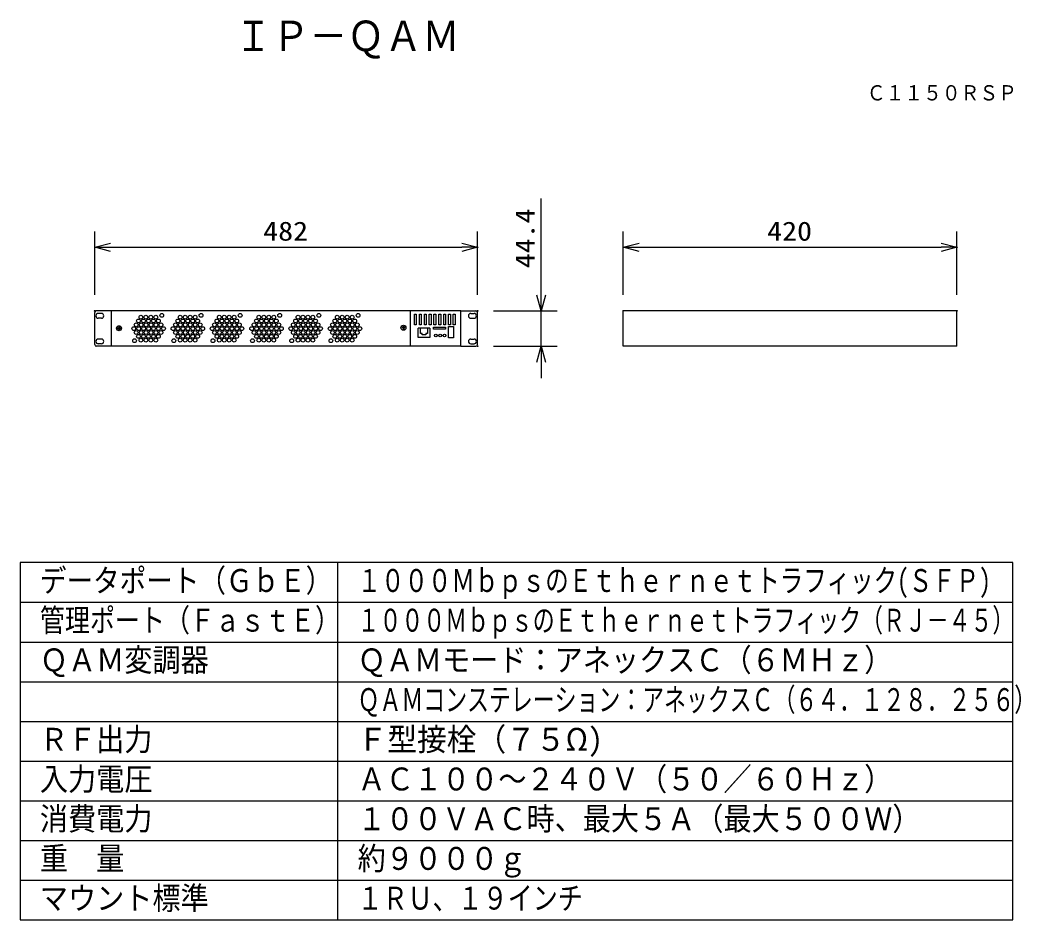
# Model space of a CAD drawing. Units: millimetres, scale not verified. Extents: x -63 to 64, y -56 to 57.
import ezdxf
from ezdxf.enums import TextEntityAlignment as Align

# ---------------------------------------------------------------- set-up
doc = ezdxf.new("R2010")
doc.units = ezdxf.units.MM
doc.header["$LTSCALE"] = 0.189787
doc.header["$PDMODE"] = 32
doc.header["$PDSIZE"] = 0.0949
for name, color, linetype in [('0-0_MOJI1', 2, 'Continuous'), ('0-1_TOUROKU', 1, 'Continuous'), ('0-2_GAIKEI', 1, 'Continuous'), ('0-3_WAKU', 7, 'Continuous'), ('0-4_DEFPOINTS', 7, 'Continuous')]:
    doc.layers.add(name, color=color, linetype=linetype)
doc.styles.add('ＭＳ ゴシック', font='')
doc.styles.get('ＭＳ ゴシック').set_extended_font_data('MS Gothic')

# ---------------------------------------------------------------- blocks, each defined once
blk = doc.blocks.new('_OPEN30')
at = {"layer": '0-3_WAKU'}
blk.add_line((0, 0), (-1, 0), dxfattribs=at)
blk.add_lwpolyline([(-1, 0.26795), (0, 0), (-1, -0.26795)], dxfattribs=at)

msp = doc.modelspace()

# ---------------------------------------------------------------- linework, layer by layer
at = {"layer": '0-2_GAIKEI', "color": 3}
for p, q in [((3.101, 22.3273), (3.101, 34.494)), ((-53.0991, 22.3503), (-53.0991, 30.3503)), ((-4.8991, 22.3503), (-4.8991, 30.3503)), ((-51.0991, 28.3503), (-6.8991, 28.3503)), ((-2.899, 20.3273), (5.101, 20.3273)), ((3.101, 15.8873), (3.101, 20.3273)), ((-2.899, 15.8873), (5.101, 15.8873)), ((3.101, 13.8872), (3.101, 11.8872))]:
    msp.add_line(p, q, dxfattribs=at)
at = {"layer": '0-2_GAIKEI', "color": 7}
for p, q in [((-50.9991, 20.3273), (-52.8991, 20.3273)), ((-6.9991, 20.3273), (-50.9991, 20.3273)), ((-50.9991, 15.8873), (-50.9991, 20.3273)), ((-13.3581, 15.8873), (-13.3581, 20.3273)), ((-6.9991, 20.3273), (-5.0991, 20.3273)), ((-6.9991, 15.8873), (-6.9991, 20.3273)), ((55.4424, 20.3273), (13.4423, 20.3273)), ((13.4423, 15.8873), (13.4423, 20.3273)), ((55.4424, 15.8873), (55.4424, 20.3273)), ((-53.0991, 16.0873), (-53.0991, 20.1273)), ((-4.8991, 16.0873), (-4.8991, 20.1273)), ((-50.9991, 15.8873), (-52.8991, 15.8873)), ((-6.9991, 15.8873), (-50.9991, 15.8873)), ((-6.9991, 15.8873), (-5.0991, 15.8873)), ((55.4424, 15.8873), (13.4423, 15.8873))]:
    msp.add_line(p, q, dxfattribs=at)
at = {"layer": '0-2_GAIKEI'}
for p, q in [((-52.2491, 20.0173), (-52.6491, 20.0173)), ((-52.2491, 19.4173), (-52.6491, 19.4173)), ((-5.7491, 20.0173), (-5.3491, 20.0173)), ((-5.7491, 19.4173), (-5.3491, 19.4173)), ((-50.2187, 18.1846), (-50.2187, 18.1146)), ((-50.2187, 18.1846), (-50.1087, 18.1846)), ((-50.2187, 18.1146), (-50.1087, 18.1146)), ((-50.0737, 18.3296), (-50.0037, 18.3296)), ((-50.0737, 18.3296), (-50.0737, 18.2196)), ((-50.0737, 18.0796), (-50.0737, 17.9696)), ((-50.0737, 17.9696), (-50.0037, 17.9696)), ((-50.0037, 18.3296), (-50.0037, 18.2196)), ((-50.0037, 18.0796), (-50.0037, 17.9696)), ((-49.9687, 18.1846), (-49.8587, 18.1846)), ((-49.9687, 18.1146), (-49.8587, 18.1146)), ((-49.8587, 18.1846), (-49.8587, 18.1146)), ((-14.4115, 18.2546), (-14.4115, 18.1846)), ((-14.3015, 18.2546), (-14.4115, 18.2546)), ((-14.3015, 18.1846), (-14.4115, 18.1846)), ((-14.2665, 18.3996), (-14.2665, 18.2896)), ((-14.1965, 18.3996), (-14.2665, 18.3996)), ((-14.2665, 18.1496), (-14.2665, 18.0396)), ((-14.1965, 18.0396), (-14.2665, 18.0396)), ((-14.1965, 18.3996), (-14.1965, 18.2896)), ((-14.1965, 18.1496), (-14.1965, 18.0396)), ((-14.0515, 18.2546), (-14.1615, 18.2546)), ((-14.0515, 18.1846), (-14.1615, 18.1846)), ((-14.0515, 18.2546), (-14.0515, 18.1846)), ((-10.9104, 18.1805), (-12.3704, 18.1805)), ((-12.0927, 17.474), (-12.0927, 18.1805)), ((-52.2491, 16.7973), (-52.6491, 16.7973)), ((-11.8572, 17.474), (-12.0927, 17.474)), ((-11.8572, 17.3171), (-11.8572, 17.474)), ((-5.7491, 16.7973), (-5.3491, 16.7973)), ((-52.2491, 16.1973), (-52.6491, 16.1973)), ((-5.7491, 16.1973), (-5.3491, 16.1973))]:
    msp.add_line(p, q, dxfattribs=at)
for points in [[(-12.8497, 19.9072), (-12.6185, 19.9072), (-12.6185, 18.6021), (-12.8497, 18.6021)], [(-12.2125, 19.9072), (-11.9813, 19.9072), (-11.9813, 18.6021), (-12.2125, 18.6021)], [(-11.594, 19.9072), (-11.3628, 19.9072), (-11.3628, 18.6021), (-11.594, 18.6021)], [(-10.988, 19.9072), (-10.7568, 19.9072), (-10.7568, 18.6021), (-10.988, 18.6021)], [(-10.3882, 19.9072), (-10.1571, 19.9072), (-10.1571, 18.6021), (-10.3882, 18.6021)], [(-9.7697, 19.9072), (-9.5386, 19.9072), (-9.5386, 18.6021), (-9.7697, 18.6021)], [(-9.1575, 19.9072), (-8.9263, 19.9072), (-8.9263, 18.6021), (-9.1575, 18.6021)], [(-8.5453, 19.9072), (-8.3141, 19.9072), (-8.3141, 18.6021), (-8.5453, 18.6021)], [(-7.9642, 19.9072), (-7.7331, 19.9072), (-7.7331, 18.6021), (-7.9642, 18.6021)], [(-10.4669, 18.282), (-8.946, 18.282), (-8.946, 18.0275), (-10.4669, 18.0275)], [(-8.5441, 18.3557), (-7.921, 18.3557), (-7.921, 16.9293), (-8.5441, 16.9293)]]:
    msp.add_lwpolyline(points, close=True, dxfattribs=at)
for points in [[(-10.9104, 18.1805), (-10.9104, 16.9905), (-12.3704, 16.9905), (-12.3704, 18.1805)], [(-11.188, 18.1805), (-11.188, 17.474), (-11.4235, 17.474), (-11.4235, 17.3171), (-11.8572, 17.3171)]]:
    msp.add_lwpolyline(points, dxfattribs=at)
for centre, radius in [((-47.5815, 19.068), 0.2371), ((-47.2799, 19.5516), 0.2371), ((-46.9569, 19.068), 0.2371), ((-46.6553, 19.5516), 0.2371), ((-46.3323, 19.068), 0.2371), ((-46.0307, 19.5516), 0.2371), ((-45.7077, 19.068), 0.2371), ((-45.4061, 19.5516), 0.2371), ((-45.0831, 19.068), 0.2371), ((-44.6563, 19.7748), 0.2371), ((-42.6372, 19.068), 0.2371), ((-42.3356, 19.5516), 0.2371), ((-42.0126, 19.068), 0.2371), ((-41.711, 19.5516), 0.2371), ((-41.388, 19.068), 0.2371), ((-41.0864, 19.5516), 0.2371), ((-40.7634, 19.068), 0.2371), ((-40.4618, 19.5516), 0.2371), ((-40.1388, 19.068), 0.2371), ((-39.712, 19.7748), 0.2371), ((-37.7118, 19.068), 0.2371), ((-37.4102, 19.5516), 0.2371), ((-37.0872, 19.068), 0.2371), ((-36.7856, 19.5516), 0.2371), ((-36.4626, 19.068), 0.2371), ((-36.161, 19.5516), 0.2371), ((-35.838, 19.068), 0.2371), ((-35.5364, 19.5516), 0.2371), ((-35.2134, 19.068), 0.2371), ((-34.7866, 19.7748), 0.2371), ((-32.7354, 19.068), 0.2371), ((-32.4339, 19.5516), 0.2371), ((-32.1108, 19.068), 0.2371), ((-31.8093, 19.5516), 0.2371), ((-31.4863, 19.068), 0.2371), ((-31.1847, 19.5516), 0.2371), ((-30.8617, 19.068), 0.2371), ((-30.5601, 19.5516), 0.2371), ((-30.2371, 19.068), 0.2371), ((-29.8103, 19.7748), 0.2371), ((-27.806, 19.068), 0.2371), ((-27.5044, 19.5516), 0.2371), ((-27.1814, 19.068), 0.2371), ((-26.8798, 19.5516), 0.2371), ((-26.5568, 19.068), 0.2371), ((-26.2552, 19.5516), 0.2371), ((-25.9322, 19.068), 0.2371), ((-25.6306, 19.5516), 0.2371), ((-25.3076, 19.068), 0.2371), ((-24.8808, 19.7748), 0.2371), ((-22.8652, 19.068), 0.2371), ((-22.5636, 19.5516), 0.2371), ((-22.2406, 19.068), 0.2371), ((-21.939, 19.5516), 0.2371), ((-21.616, 19.068), 0.2371), ((-21.3144, 19.5516), 0.2371), ((-20.9914, 19.068), 0.2371), ((-20.6898, 19.5516), 0.2371), ((-20.3668, 19.068), 0.2371), ((-19.94, 19.7748), 0.2371), ((-50.0387, 18.1496), 0.315), ((-48.1847, 18.1009), 0.2371), ((-47.8831, 18.5844), 0.2371), ((-47.8831, 17.6173), 0.2371), ((-47.5601, 18.1009), 0.2371), ((-47.2585, 18.5844), 0.2371), ((-47.2585, 17.6173), 0.2371), ((-46.9355, 18.1009), 0.2371), ((-46.6339, 18.5844), 0.2371), ((-46.6339, 17.6173), 0.2371), ((-46.3109, 18.1009), 0.2371), ((-46.0093, 18.5844), 0.2371), ((-46.0093, 17.6173), 0.2371), ((-45.6863, 18.1009), 0.2371), ((-45.3847, 18.5844), 0.2371), ((-45.3847, 17.6173), 0.2371), ((-45.0617, 18.1009), 0.2371), ((-44.7601, 18.5844), 0.2371), ((-44.7601, 17.6173), 0.2371), ((-44.4371, 18.1009), 0.2371), ((-43.2404, 18.1009), 0.2371), ((-42.9388, 18.5844), 0.2371), ((-42.9388, 17.6173), 0.2371), ((-42.6158, 18.1009), 0.2371), ((-42.3142, 18.5844), 0.2371), ((-42.3142, 17.6173), 0.2371), ((-41.9912, 18.1009), 0.2371), ((-41.6896, 18.5844), 0.2371), ((-41.6896, 17.6173), 0.2371), ((-41.3666, 18.1009), 0.2371), ((-41.065, 18.5844), 0.2371), ((-41.065, 17.6173), 0.2371), ((-40.742, 18.1009), 0.2371), ((-40.4404, 18.5844), 0.2371), ((-40.4404, 17.6173), 0.2371), ((-40.1174, 18.1009), 0.2371), ((-39.8158, 18.5844), 0.2371), ((-39.8158, 17.6173), 0.2371), ((-39.4928, 18.1009), 0.2371), ((-38.315, 18.1009), 0.2371), ((-38.0134, 18.5844), 0.2371), ((-38.0134, 17.6173), 0.2371), ((-37.6904, 18.1009), 0.2371), ((-37.3888, 18.5844), 0.2371), ((-37.3888, 17.6173), 0.2371), ((-37.0658, 18.1009), 0.2371), ((-36.7642, 18.5844), 0.2371), ((-36.7642, 17.6173), 0.2371), ((-36.4412, 18.1009), 0.2371), ((-36.1396, 18.5844), 0.2371), ((-36.1396, 17.6173), 0.2371), ((-35.8166, 18.1009), 0.2371), ((-35.515, 18.5844), 0.2371), ((-35.515, 17.6173), 0.2371), ((-35.192, 18.1009), 0.2371), ((-34.8904, 18.5844), 0.2371), ((-34.8904, 17.6173), 0.2371), ((-34.5674, 18.1009), 0.2371), ((-33.3386, 18.1009), 0.2371), ((-33.037, 18.5844), 0.2371), ((-33.037, 17.6173), 0.2371), ((-32.714, 18.1009), 0.2371), ((-32.4124, 18.5844), 0.2371), ((-32.4124, 17.6173), 0.2371), ((-32.0894, 18.1009), 0.2371), ((-31.7878, 18.5844), 0.2371), ((-31.7878, 17.6173), 0.2371), ((-31.4648, 18.1009), 0.2371), ((-31.1632, 18.5844), 0.2371), ((-31.1632, 17.6173), 0.2371), ((-30.8402, 18.1009), 0.2371), ((-30.5387, 18.5844), 0.2371), ((-30.5387, 17.6173), 0.2371), ((-30.2156, 18.1009), 0.2371), ((-29.9141, 18.5844), 0.2371), ((-29.9141, 17.6173), 0.2371), ((-29.5911, 18.1009), 0.2371), ((-28.4092, 18.1009), 0.2371), ((-28.1076, 18.5844), 0.2371), ((-28.1076, 17.6173), 0.2371), ((-27.7846, 18.1009), 0.2371), ((-27.483, 18.5844), 0.2371), ((-27.483, 17.6173), 0.2371), ((-27.16, 18.1009), 0.2371), ((-26.8584, 18.5844), 0.2371), ((-26.8584, 17.6173), 0.2371), ((-26.5354, 18.1009), 0.2371), ((-26.2338, 18.5844), 0.2371), ((-26.2338, 17.6173), 0.2371), ((-25.9108, 18.1009), 0.2371), ((-25.6092, 18.5844), 0.2371), ((-25.6092, 17.6173), 0.2371), ((-25.2862, 18.1009), 0.2371), ((-24.9846, 18.5844), 0.2371), ((-24.9846, 17.6173), 0.2371), ((-24.6616, 18.1009), 0.2371), ((-23.4684, 18.1009), 0.2371), ((-23.1668, 18.5844), 0.2371), ((-23.1668, 17.6173), 0.2371), ((-22.8438, 18.1009), 0.2371), ((-22.5422, 18.5844), 0.2371), ((-22.5422, 17.6173), 0.2371), ((-22.2192, 18.1009), 0.2371), ((-21.9176, 18.5844), 0.2371), ((-21.9176, 17.6173), 0.2371), ((-21.5946, 18.1009), 0.2371), ((-21.293, 18.5844), 0.2371), ((-21.293, 17.6173), 0.2371), ((-20.97, 18.1009), 0.2371), ((-20.6684, 18.5844), 0.2371), ((-20.6684, 17.6173), 0.2371), ((-20.3454, 18.1009), 0.2371), ((-20.0438, 18.5844), 0.2371), ((-20.0438, 17.6173), 0.2371), ((-19.7208, 18.1009), 0.2371), ((-14.2315, 18.2196), 0.315), ((-48.0783, 16.5855), 0.2371), ((-47.5815, 17.1337), 0.2371), ((-47.2799, 16.6501), 0.2371), ((-46.9569, 17.1337), 0.2371), ((-46.6553, 16.6501), 0.2371), ((-46.3323, 17.1337), 0.2371), ((-46.0307, 16.6501), 0.2371), ((-45.7077, 17.1337), 0.2371), ((-45.4061, 16.6501), 0.2371), ((-45.0831, 17.1337), 0.2371), ((-43.134, 16.5855), 0.2371), ((-42.6372, 17.1337), 0.2371), ((-42.3356, 16.6501), 0.2371), ((-42.0126, 17.1337), 0.2371), ((-41.711, 16.6501), 0.2371), ((-41.388, 17.1337), 0.2371), ((-41.0864, 16.6501), 0.2371), ((-40.7634, 17.1337), 0.2371), ((-40.4618, 16.6501), 0.2371), ((-40.1388, 17.1337), 0.2371), ((-38.2086, 16.5855), 0.2371), ((-37.7118, 17.1337), 0.2371), ((-37.4102, 16.6501), 0.2371), ((-37.0872, 17.1337), 0.2371), ((-36.7856, 16.6501), 0.2371), ((-36.4626, 17.1337), 0.2371), ((-36.161, 16.6501), 0.2371), ((-35.838, 17.1337), 0.2371), ((-35.5364, 16.6501), 0.2371), ((-35.2134, 17.1337), 0.2371), ((-33.2323, 16.5855), 0.2371), ((-32.7354, 17.1337), 0.2371), ((-32.4339, 16.6501), 0.2371), ((-32.1108, 17.1337), 0.2371), ((-31.8093, 16.6501), 0.2371), ((-31.4863, 17.1337), 0.2371), ((-31.1847, 16.6501), 0.2371), ((-30.8617, 17.1337), 0.2371), ((-30.5601, 16.6501), 0.2371), ((-30.2371, 17.1337), 0.2371), ((-28.3028, 16.5855), 0.2371), ((-27.806, 17.1337), 0.2371), ((-27.5044, 16.6501), 0.2371), ((-27.1814, 17.1337), 0.2371), ((-26.8798, 16.6501), 0.2371), ((-26.5568, 17.1337), 0.2371), ((-26.2552, 16.6501), 0.2371), ((-25.9322, 17.1337), 0.2371), ((-25.6306, 16.6501), 0.2371), ((-25.3076, 17.1337), 0.2371), ((-23.362, 16.5855), 0.2371), ((-22.8652, 17.1337), 0.2371), ((-22.5636, 16.6501), 0.2371), ((-22.2406, 17.1337), 0.2371), ((-21.939, 16.6501), 0.2371), ((-21.616, 17.1337), 0.2371), ((-21.3144, 16.6501), 0.2371), ((-20.9914, 17.1337), 0.2371), ((-20.6898, 16.6501), 0.2371), ((-20.3668, 17.1337), 0.2371), ((-10.1587, 17.244), 0.1675), ((-9.6227, 17.244), 0.1675), ((-9.0666, 17.244), 0.1675)]:
    msp.add_circle(centre, radius, dxfattribs=at)
at = {"layer": '0-2_GAIKEI', "color": 7}
for centre, start, end in [((-52.8991, 20.1273), 90, 180), ((-5.0991, 20.1273), 0, 90), ((-52.8991, 16.0873), 180, 270), ((-5.0991, 16.0873), 270, 0)]:
    msp.add_arc(centre, 0.2, start, end, dxfattribs=at)
at = {"layer": '0-2_GAIKEI'}
for centre, radius, start, end in [((-52.6491, 19.7173), 0.3, 90, 270), ((-52.2491, 19.7173), 0.3, 270, 90), ((-5.7491, 19.7173), 0.3, 90, 270), ((-5.3491, 19.7173), 0.3, 270, 90), ((-50.1087, 18.2196), 0.035, 270, 0), ((-50.1087, 18.0796), 0.035, 0, 90), ((-49.9687, 18.2196), 0.035, 180, 270), ((-49.9687, 18.0796), 0.035, 90, 180), ((-14.3015, 18.2896), 0.035, 270, 0), ((-14.3015, 18.1496), 0.035, 0, 90), ((-14.1615, 18.2896), 0.035, 180, 270), ((-14.1615, 18.1496), 0.035, 90, 180), ((-52.6491, 16.4973), 0.3, 90, 270), ((-52.2491, 16.4973), 0.3, 270, 90), ((-5.7491, 16.4973), 0.3, 90, 270), ((-5.3491, 16.4973), 0.3, 270, 90)]:
    msp.add_arc(centre, radius, start, end, dxfattribs=at)
at = {"layer": '0-3_WAKU', "color": 3}
for p, q in [((13.4423, 22.3503), (13.4423, 30.3503)), ((55.4424, 22.3503), (55.4424, 30.3503)), ((15.4423, 28.3503), (53.4424, 28.3503))]:
    msp.add_line(p, q, dxfattribs=at)
at = {"layer": '0-3_WAKU', "color": 4}
for p, q in [((62.5001, -11.3667), (-62.5001, -11.3667)), ((-62.5001, -11.3667), (-62.5001, -56.3667)), ((-22.5, -56.3667), (-22.5, -11.3667)), ((62.5001, -56.3667), (62.5001, -11.3667)), ((-62.5001, -56.3667), (62.5001, -56.3667))]:
    msp.add_line(p, q, dxfattribs=at)
at = {"layer": '0-3_WAKU', "color": 1}
for p, q in [((62.5001, -16.3667), (-62.5001, -16.3667)), ((-62.5001, -21.3667), (62.5001, -21.3667)), ((-62.5001, -26.3667), (62.5001, -26.3667)), ((-62.5001, -31.3667), (62.5001, -31.3667)), ((-62.5001, -36.3667), (62.5001, -36.3667)), ((-62.5001, -41.3667), (62.5001, -41.3667)), ((-62.5001, -46.3667), (62.5001, -46.3667)), ((-62.5001, -51.3667), (62.5001, -51.3667))]:
    msp.add_line(p, q, dxfattribs=at)
at = {"layer": '0-3_WAKU'}
for p in [(-4.8991, 28.3503), (-53.0991, 20.3503), (-4.8991, 20.3503), (-4.8991, 20.3273), (3.101, 20.3273), (-4.8991, 15.8873)]:
    msp.add_point(p, dxfattribs=at)
at = {"layer": '0-4_DEFPOINTS'}
for p in [(55.4424, 28.3503), (13.4423, 20.3503), (55.4424, 20.3503)]:
    msp.add_point(p, dxfattribs=at)

# ---------------------------------------------------------------- block references
at = {"layer": '0-2_GAIKEI', "xscale": 2, "yscale": 2}
for p, rotation in [((-53.0991, 28.3503), 180), ((3.101, 20.3273), 270), ((3.101, 15.8873), 90)]:
    msp.add_blockref('_OPEN30', p, dxfattribs=dict(at, rotation=rotation))
msp.add_blockref('_OPEN30', (-4.8991, 28.3503), dxfattribs=at)
at = {"layer": '0-3_WAKU', "xscale": 2, "yscale": 2, "rotation": 180}
msp.add_blockref('_OPEN30', (13.4423, 28.3503), dxfattribs=at)
at = {"layer": '0-3_WAKU', "xscale": 2, "yscale": 2}
msp.add_blockref('_OPEN30', (55.4424, 28.3503), dxfattribs=at)

# ---------------------------------------------------------------- texts
at = {"layer": '0-0_MOJI1', "style": 'ＭＳ ゴシック'}
for s, height, width, p in [('ＩＰ－ＱＡＭ', 3.849, 0.9, (-35.5, 51.8932)), ('データポート（ＧｂＥ）', 2.886, 0.85, (-60.0001, -15.9218)), ('１０００ＭｂｐｓのＥｔｈｅｒｎｅｔトラフィック(ＳＦＰ)', 2.886, 0.75, (-20, -15.9218)), ('管理ポート（ＦａｓｔＥ）', 2.886, 0.8, (-60.0001, -20.9218)), ('１０００ＭｂｐｓのＥｔｈｅｒｎｅｔトラフィック（ＲＪ－４５）', 2.886, 0.7, (-20, -20.9218)), ('ＱＡＭ変調器', 2.886, 0.9, (-60.0001, -25.9218)), ('ＱＡＭモード：アネックスＣ（６ＭＨｚ）', 2.886, 0.9, (-20, -25.9218)), ('ＱＡＭコンステレーション：アネックスＣ（６４．１２８．２５６）', 2.886, 0.7, (-20, -30.9218)), ('ＲＦ出力', 2.886, 0.9, (-60.0001, -35.9218)), ('Ｆ型接栓（７５Ω)', 2.886, 0.95, (-20, -35.9218)), ('入力電圧', 2.886, 0.9, (-60.0001, -40.9218)), ('ＡＣ１００～２４０Ｖ（５０／６０Ｈｚ）', 2.886, 0.9, (-20, -40.9218)), ('消費電力', 2.886, 0.9, (-60.0001, -45.9218)), ('１００ＶＡＣ時、最大５Ａ（最大５００Ｗ）', 2.886, 0.9, (-20, -45.9218)), ('重\u3000量', 2.886, 0.9, (-60.0001, -50.9219)), ('約９０００ｇ', 2.886, 0.9, (-20, -50.9219)), ('マウント標準', 2.886, 0.9, (-60.0001, -55.9219)), ('１ＲＵ、１９インチ', 2.886, 0.8, (-20, -55.9219))]:
    msp.add_text(s, height=height, dxfattribs=dict(at, width=width)).set_placement(p, align=Align.BOTTOM_LEFT)
at = {"layer": '0-1_TOUROKU', "style": 'ＭＳ ゴシック', "width": 0.9}
msp.add_text('Ｃ１１５０ＲＳＰ', height=1.924, dxfattribs=at).set_placement((44.1, 46.2633), align=Align.BOTTOM_LEFT)
at = {"layer": '0-2_GAIKEI', "color": 3, "style": 'ＭＳ ゴシック', "width": 1.15}
msp.add_text('44.4', height=2.406, rotation=90, dxfattribs=at).set_placement((2.9914, 25.7033), align=Align.BOTTOM_LEFT)
msp.add_text('482', height=2.406, dxfattribs=at).set_placement((-31.8862, 28.4599), align=Align.BOTTOM_LEFT)
at = {"layer": '0-3_WAKU', "color": 3, "style": 'ＭＳ ゴシック', "width": 1.15}
msp.add_text('420', height=2.406, dxfattribs=at).set_placement((31.5552, 28.4599), align=Align.BOTTOM_LEFT)

doc.saveas('drawing.dxf')
